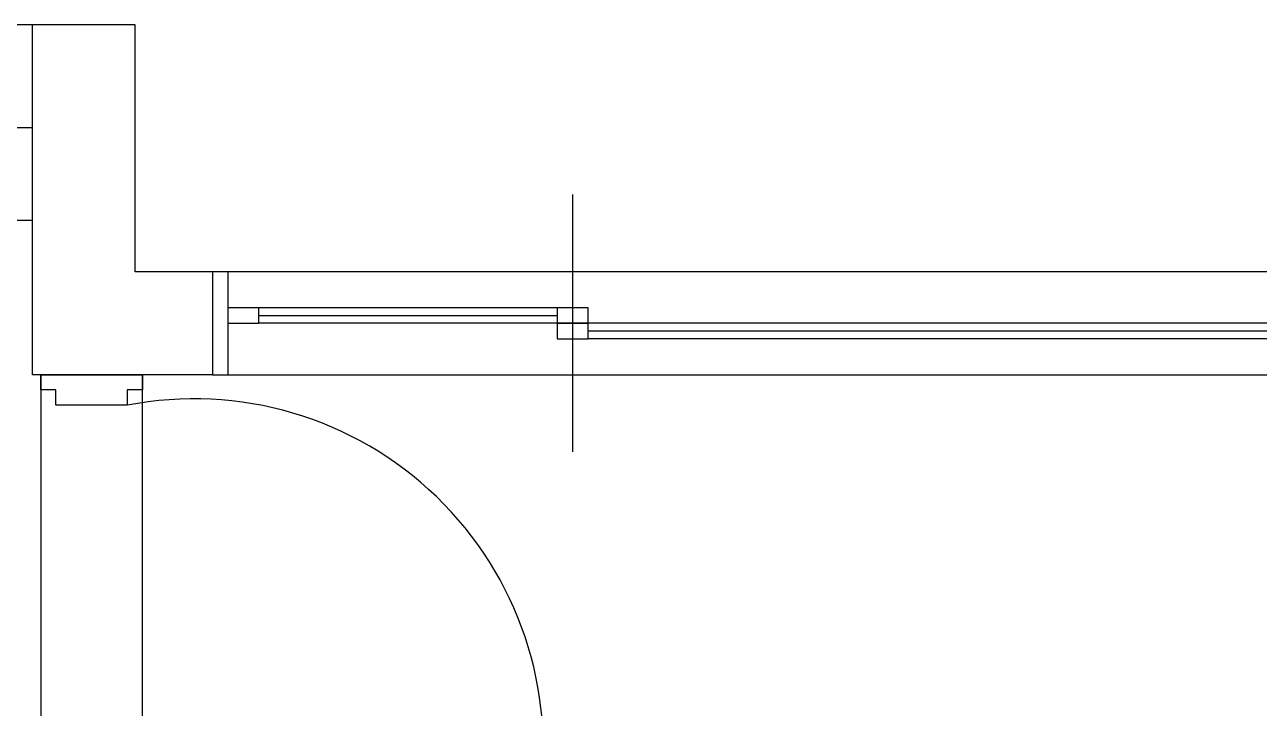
# Model space of a CAD drawing. Header units: inches. Extents: x 3778 to 56227, y -16914 to 35091.
# Drawn here: x 18495 to 20894, y 17191 to 18519 of the extents above; entities that cross this region are included whole.
import ezdxf

# ---------------------------------------------------------------- set-up
doc = ezdxf.new("R2010")
doc.units = ezdxf.units.IN
doc.header["$LTSCALE"] = 100
doc.header["$MEASUREMENT"] = 0
for name, color, linetype in [('07-DIM WAL', 5, 'Continuous'), ('RC-LIGHT', 7, 'Continuous'), ('도면층2', 2, 'Continuous'), ('도면층4', 4, 'Continuous'), ('도면층5', 5, 'Continuous')]:
    doc.layers.add(name, color=color, linetype=linetype)

# ---------------------------------------------------------------- blocks, each defined once
blk = doc.blocks.new('FSFF')
at = {"layer": '도면층2'}
for p, q in [((50387.4, 7867.4), (50387.4, 8547.4)), ((50587.4, 8547.4), (50387.4, 8547.4)), ((50587.4, 8067.4), (50587.4, 8547.4)), ((50737.4, 8067.4), (50587.4, 8067.4)), ((50737.4, 8067.4), (50737.4, 7867.4)), ((50737.4, 7867.4), (50387.4, 7867.4))]:
    blk.add_line(p, q, dxfattribs=at)
at = {"layer": '도면층4'}
for p, q in [((50387.4, 8547.4), (45887.4, 8547.4)), ((50387.4, 8347.4), (50387.4, 8547.4)), ((45887.4, 8347.4), (50387.4, 8347.4)), ((51437.4, 7717.4), (51437.4, 8217.4)), ((53137.4, 8067.4), (50737.4, 8067.4)), ((50737.4, 8067.4), (50737.4, 7867.4)), ((50767.4, 8067.4), (50767.4, 7867.4)), ((50827.4, 7982.4), (51407.4, 7982.4)), ((51467.4, 7952.4), (53047.4, 7952.4)), ((50403.5, 7867.4), (50403.5, 6977.4)), ((50601.3, 6977.4), (50601.3, 7867.4)), ((50737.4, 7867.4), (53137.4, 7867.4))]:
    blk.add_line(p, q, dxfattribs=at)
for points in [[(50767.4, 7997.4), (50767.4, 7967.4), (50827.4, 7967.4), (50827.4, 7997.4)], [(51407.4, 7997.4), (51407.4, 7967.4), (51467.4, 7967.4), (51467.4, 7997.4)], [(51407.4, 7967.4), (51407.4, 7937.4), (51467.4, 7937.4), (51467.4, 7967.4)]]:
    blk.add_lwpolyline(points, close=True, dxfattribs=at)
blk.add_lwpolyline([(50601.3, 7867.4), (50601.3, 7837.8), (50571.6, 7837.8), (50571.6, 7808.1), (50433.1, 7808.1), (50433.1, 7837.8), (50403.5, 7837.8), (50403.5, 7867.4), (50601.3, 7867.4)], dxfattribs=at)
at = {"layer": '도면층5'}
for p, q in [((51407.4, 7997.4), (50827.4, 7997.4)), ((51407.4, 7967.4), (50827.4, 7967.4)), ((53047.4, 7967.4), (51467.4, 7967.4)), ((53047.4, 7937.4), (51467.4, 7937.4))]:
    blk.add_line(p, q, dxfattribs=at)
blk.add_arc((50701.3, 7141.7), 678.9, 351.1101, 101.0125, dxfattribs=at)

msp = doc.modelspace()

# ---------------------------------------------------------------- linework, layer by layer
at = {"layer": 'RC-LIGHT'}
msp.add_lwpolyline([(14009.8, 18139.4), (18509.8, 18139.4)], dxfattribs=at)

# ---------------------------------------------------------------- block references
at = {"layer": '07-DIM WAL'}
msp.add_blockref('FSFF', (-31877.6, 9972), dxfattribs=at)

doc.saveas('drawing.dxf')
